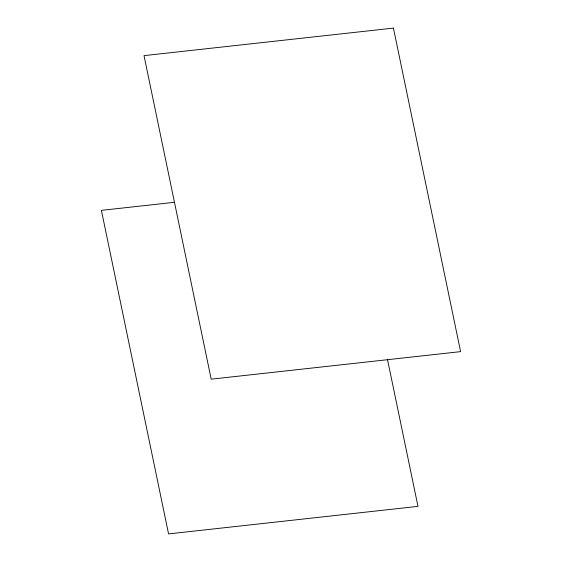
<?xml version="1.0" encoding="UTF-8"?>
<svg xmlns="http://www.w3.org/2000/svg" width="562" height="562" viewBox="0 0 562 562"><rect width="100%" height="100%" fill="white"/><g stroke="black" fill="none" stroke-linecap="round" stroke-linejoin="round"><path stroke-width="0.84" d="M174.656 202.278L101.399 210.364L168.565 533.9L417.98 506.369L387.513 359.617M393.435 28.1L144.02 55.631L211.186 379.167L460.601 351.636L393.435 28.1"/></g></svg>
